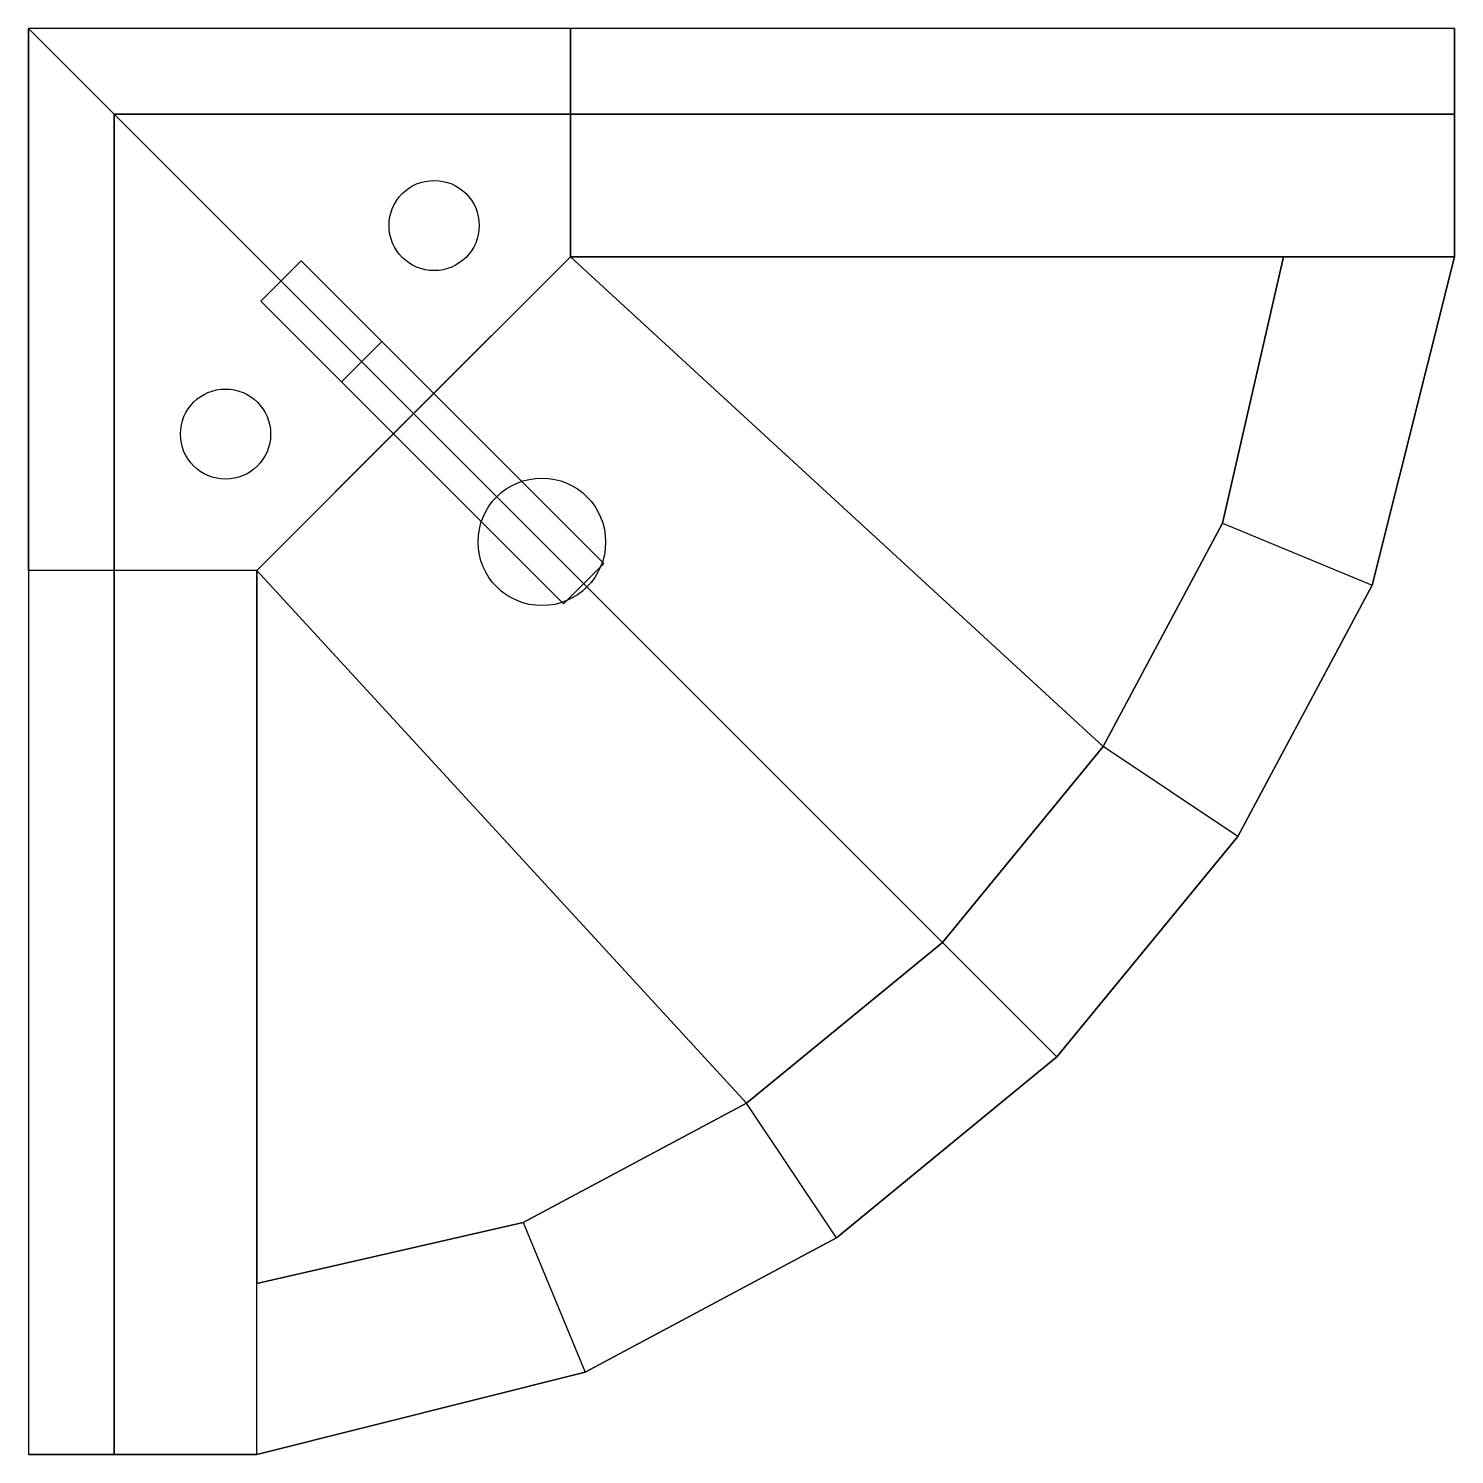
# Model space of a CAD drawing. Extents: x 22493 to 23393, y 26356 to 27256.
import ezdxf

# ---------------------------------------------------------------- set-up
doc = ezdxf.new("R2010")
doc.units = 0
doc.header["$LTSCALE"] = 100
doc.header["$MEASUREMENT"] = 0
doc.layers.add('3D', color=4, linetype='CONTINUOUS')

msp = doc.modelspace()

# ---------------------------------------------------------------- linework, layer by layer
at = {"layer": '3D'}
for centre, radius in [((22748.95, 27132.1, 809.1), 28.46), ((22617.3, 27000.45, 809.1), 28.46), ((22816.95, 26932.44, 8.1), 40.25)]:
    msp.add_circle(centre, radius, dxfattribs=at)
at = {"layer": '3D', "linetype": 'CONTINUOUS'}
for points in [[(22546.95, 26356.44, 1349.1), (22546.95, 27202.44, 1349.1), (22492.95, 27256.44, 1394.1), (22492.95, 26356.44, 1394.1)], [(22546.95, 27202.44, 1349.1), (23392.95, 27202.44, 1349.1), (23392.95, 27256.44, 1394.1), (22492.95, 27256.44, 1394.1)], [(22636.95, 26914.44, 809.1), (22492.95, 26914.44, 809.1), (22492.95, 27256.44, 809.1), (22735.96, 27013.44, 809.1)], [(22834.95, 27112.44, 809.1), (22834.95, 27256.44, 809.1), (22492.95, 27256.44, 809.1), (22735.96, 27013.44, 809.1)], [(23392.95, 27112.44, 809.1), (23392.95, 27256.44, 809.1), (22834.95, 27256.44, 809.1), (22834.95, 27112.44, 809.1)], [(23392.95, 27256.44, 1394.1), (23392.95, 27202.44, 1349.1), (23392.95, 27202.44, 809.1), (23392.95, 27256.44, 809.1)], [(23392.95, 27112.44, -90.9), (23392.95, 27112.44, 809.1), (23392.95, 27256.44, 809.1), (23392.95, 27256.44, -90.9)], [(22546.95, 26356.44, 809.1), (22546.95, 27202.44, 809.1), (22546.95, 27202.44, 1349.1), (22546.95, 26356.44, 1349.1)], [(22546.95, 27202.44, 809.1), (23392.95, 27202.44, 809.1), (23392.95, 27202.44, 1349.1), (22546.95, 27202.44, 1349.1)], [(22636.95, 26914.44, -0.9), (22636.95, 26914.44, 809.1), (22834.95, 27112.44, 809.1), (22834.95, 27112.44, -0.9)], [(22665.12, 27109.73, 944.1), (22639.67, 27084.27, 944.1), (22830.59, 26893.35, 1142.1), (22856.04, 26918.81, 1142.1)], [(22665.12, 27109.73, 890.1), (22639.67, 27084.27, 890.1), (22639.67, 27084.27, 944.1), (22665.12, 27109.73, 944.1)], [(22639.67, 27084.27, 809.1), (22665.12, 27109.73, 809.1), (22665.12, 27109.73, 890.1), (22639.67, 27084.27, 890.1)], [(22665.12, 27109.73, 890.1), (22856.04, 26918.81, 1088.1), (22856.04, 26918.81, 1142.1), (22665.12, 27109.73, 944.1)], [(22665.12, 27109.73, 809.1), (22716.03, 27058.82, 809.1), (22716.03, 27058.82, 935.1), (22665.12, 27109.73, 890.1)], [(23069.73, 26679.67, -0.9), (22735.96, 27013.44, -0.9), (22834.95, 27112.44, -0.9), (23171.17, 26803.27, -0.9)], [(22834.95, 27112.44, 809.1), (22834.95, 27112.44, -0.9), (23284.95, 27112.44, -0.9), (23284.95, 27112.44, 809.1)], [(23284.95, 27112.44, 809.1), (23284.95, 27112.44, -0.9), (22834.95, 27112.44, -0.9), (22834.95, 27112.44, 809.1)], [(22834.95, 27112.44, -0.9), (23171.17, 26803.27, -0.9), (23246.55, 26944.29, -0.9), (23284.95, 27112.44, -0.9)], [(23284.95, 27112.44, -0.9), (23246.55, 26944.29, -0.9), (23246.55, 26944.29, 809.1), (23284.95, 27112.44, 809.1)], [(23246.55, 26944.29, 809.1), (23341.08, 26905.14, 809.1), (23392.95, 27112.44, 809.1), (23284.95, 27112.44, 809.1)], [(23341.08, 26905.14, 809.1), (23392.95, 27112.44, 809.1), (23392.95, 27112.44, -90.9), (23341.08, 26905.14, -90.9)], [(22639.67, 27084.27, 890.1), (22830.59, 26893.35, 1088.1), (22830.59, 26893.35, 1142.1), (22639.67, 27084.27, 944.1)], [(22639.67, 27084.27, 809.1), (22690.58, 27033.36, 809.1), (22690.58, 27033.36, 935.1), (22639.67, 27084.27, 890.1)], [(22690.58, 27033.36, 809.1), (22716.03, 27058.82, 809.1), (22716.03, 27058.82, 935.1), (22690.58, 27033.36, 935.1)], [(23069.73, 26679.67, -0.9), (22735.96, 27013.44, -0.9), (22636.95, 26914.44, -0.9), (22946.12, 26578.23, -0.9)], [(23171.17, 26803.27, -0.9), (23246.55, 26944.29, -0.9), (23246.55, 26944.29, 809.1), (23171.17, 26803.27, 809.1)], [(23256.24, 26746.43, 809.1), (23171.17, 26803.27, 809.1), (23246.55, 26944.29, 809.1), (23341.08, 26905.14, 809.1)], [(22492.95, 26356.44, 809.1), (22636.95, 26356.44, 809.1), (22636.95, 26914.44, 809.1), (22492.95, 26914.44, 809.1)], [(22636.95, 26464.44, 809.1), (22636.95, 26464.44, -0.9), (22636.95, 26914.44, -0.9), (22636.95, 26914.44, 809.1)], [(22636.95, 26914.44, -0.9), (22946.12, 26578.23, -0.9), (22805.1, 26502.85, -0.9), (22636.95, 26464.44, -0.9)], [(22830.59, 26893.35, 1142.1), (22856.04, 26918.81, 1142.1), (22856.04, 26918.81, 1088.1), (22830.59, 26893.35, 1088.1)], [(23256.24, 26746.43, 809.1), (23341.08, 26905.14, 809.1), (23341.08, 26905.14, -90.9), (23256.24, 26746.43, -90.9)], [(23069.73, 26679.67, -0.9), (23171.17, 26803.27, -0.9), (23171.17, 26803.27, 809.1), (23069.73, 26679.67, 809.1)], [(23069.73, 26679.67, 809.1), (23142.08, 26607.32, 809.1), (23256.24, 26746.43, 809.1), (23171.17, 26803.27, 809.1)], [(23142.08, 26607.32, 809.1), (23256.24, 26746.43, 809.1), (23256.24, 26746.43, -90.9), (23142.08, 26607.32, -90.9)], [(22946.12, 26578.23, -0.9), (23069.73, 26679.67, -0.9), (23069.73, 26679.67, 809.1), (22946.12, 26578.23, 809.1)], [(23002.97, 26493.15, 809.1), (22946.12, 26578.23, 809.1), (23069.73, 26679.67, 809.1), (23142.08, 26607.32, 809.1)], [(23002.97, 26493.15, 809.1), (23142.08, 26607.32, 809.1), (23142.08, 26607.32, -90.9), (23002.97, 26493.15, -90.9)], [(22805.1, 26502.85, -0.9), (22946.12, 26578.23, -0.9), (22946.12, 26578.23, 809.1), (22805.1, 26502.85, 809.1)], [(22805.1, 26502.85, 809.1), (22844.26, 26408.32, 809.1), (23002.97, 26493.15, 809.1), (22946.12, 26578.23, 809.1)], [(22636.95, 26464.44, -0.9), (22805.1, 26502.85, -0.9), (22805.1, 26502.85, 809.1), (22636.95, 26464.44, 809.1)], [(22636.95, 26356.44, 809.1), (22636.95, 26464.44, 809.1), (22805.1, 26502.85, 809.1), (22844.26, 26408.32, 809.1)], [(22844.26, 26408.32, 809.1), (23002.97, 26493.15, 809.1), (23002.97, 26493.15, -90.9), (22844.26, 26408.32, -90.9)], [(22636.95, 26356.44, 809.1), (22844.26, 26408.32, 809.1), (22844.26, 26408.32, -90.9), (22636.95, 26356.44, -90.9)], [(22492.95, 26356.44, 1394.1), (22546.95, 26356.44, 1349.1), (22546.95, 26356.44, 809.1), (22492.95, 26356.44, 809.1)], [(22636.95, 26356.44, -90.9), (22636.95, 26356.44, 809.1), (22492.95, 26356.44, 809.1), (22492.95, 26356.44, -90.9)]]:
    msp.add_3dface(points, dxfattribs=at)

doc.saveas('drawing.dxf')
